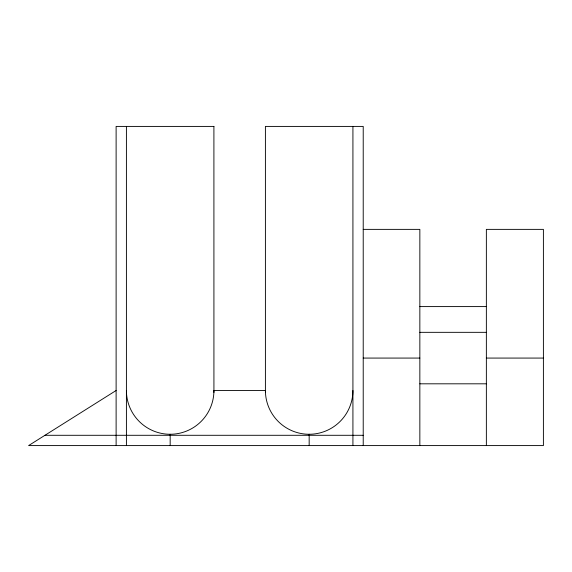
<?xml version="1.0" encoding="UTF-8"?>
<svg xmlns="http://www.w3.org/2000/svg" width="572" height="572" viewBox="0 0 572 572"><rect width="100%" height="100%" fill="white"/><g stroke="black" fill="none" stroke-linecap="round" stroke-linejoin="round"><path stroke-width="0.86" d="M116.116 390.504L28.6 445.588L543.4 445.588L543.4 229.372L486.364 229.372L486.364 445.588M213.928 126.412L116.116 126.412L116.116 445.588M363.22 229.372L419.848 229.372L419.848 445.588M419.848 306.592L486.364 306.592M419.848 332.332L486.364 332.332M363.22 358.072L419.848 358.072M486.364 358.072L543.4 358.072M419.848 383.812L486.364 383.812M213.907 390.504L265.408 390.504A43.758 43.758 0 0 0 309.166 434.262L309.166 445.588M44.959 435.292L363.22 435.292M363.22 445.588L363.22 126.412L265.408 126.412L265.408 392.442M352.924 126.412L352.924 445.588M213.907 126.412L213.928 392.442M213.928 390.504A43.758 43.758 0 0 1 170.17 434.262L170.17 445.588M126.412 126.412L126.412 445.588M352.924 390.504A43.758 43.758 0 0 1 309.166 434.262M170.17 434.262A43.758 43.758 0 0 1 126.412 390.504"/></g></svg>
